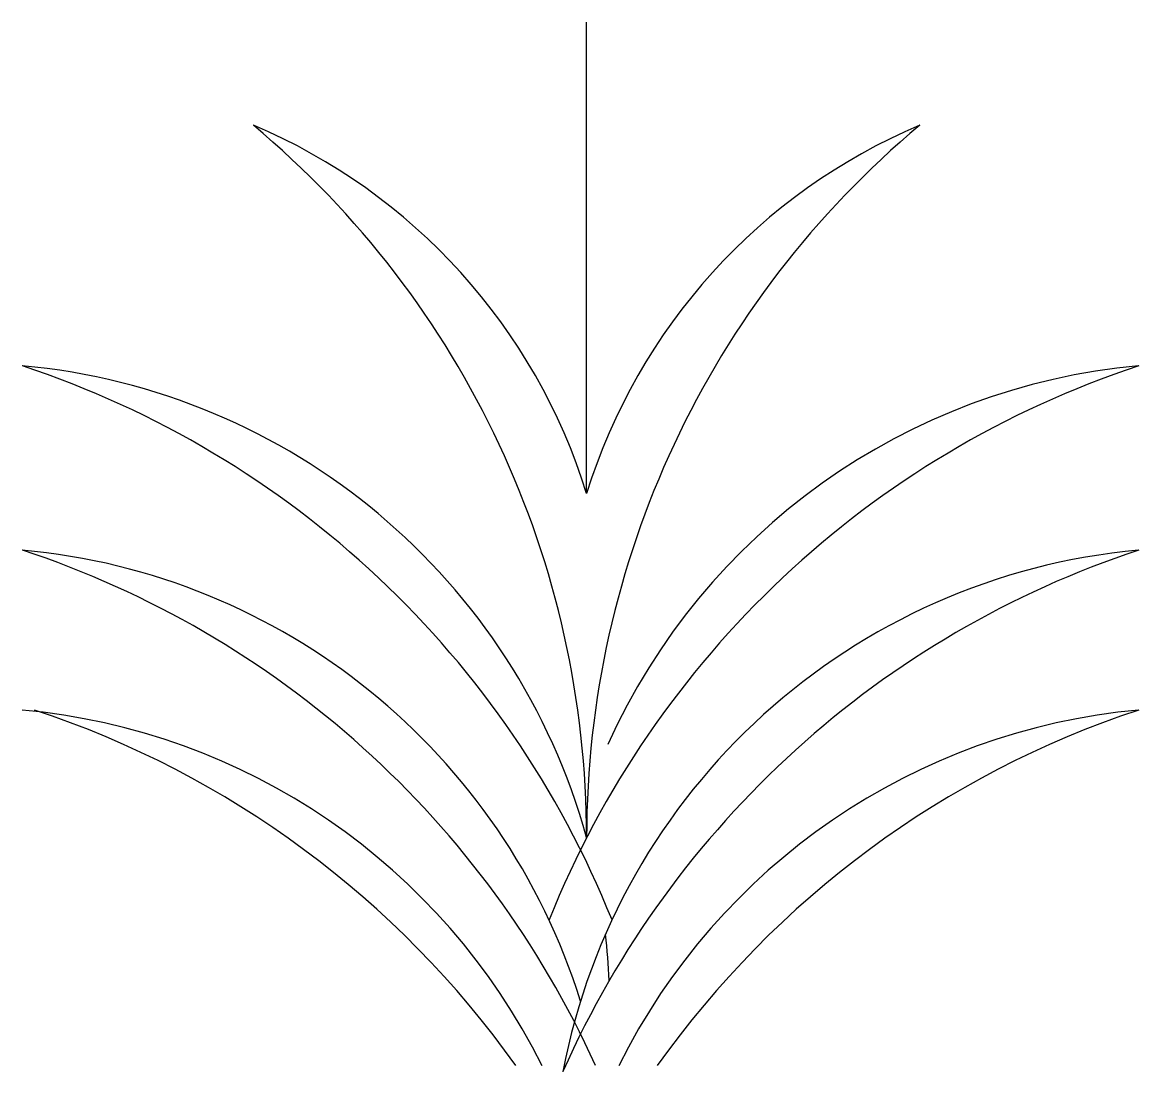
# Model space of a CAD drawing. Header units: millimetres. Extents: x 452.63 to 453.9, y 2604.66 to 2605.85.
import ezdxf

# ---------------------------------------------------------------- set-up
doc = ezdxf.new("R2010")
doc.units = ezdxf.units.MM
doc.header["$LTSCALE"] = 10
doc.layers.add('Vegetais', color=94, linetype='Continuous')

msp = doc.modelspace()

# ---------------------------------------------------------------- linework, layer by layer
at = {"layer": 'Vegetais'}
msp.add_line((453.2712, 2605.3165), (453.2712, 2605.8517), dxfattribs=at)
for centre, radius, start, end in [((452.6321, 2605.1186), 0.6691, 17.2104, 67.0637), ((452.2171, 2604.9257), 1.0541, 0, 50.1302), ((453.9103, 2605.1186), 0.6691, 112.9363, 162.7896), ((454.3253, 2604.9257), 1.0541, 129.8698, 180), ((452.2881, 2604.4262), 1.0904, 21.8641, 71.7071), ((452.5637, 2604.7307), 0.7339, 15.4131, 84.795), ((454.2405, 2604.4262), 1.0904, 108.2929, 158.1359), ((453.9648, 2604.7307), 0.7339, 95.205, 155.7844), ((452.2881, 2604.217), 1.0904, 24.364, 71.7071), ((452.5637, 2604.5214), 0.7339, 17.3361, 84.795), ((453.9648, 2604.5214), 0.7339, 95.205, 169.116), ((454.2405, 2604.217), 1.0904, 108.2929, 156.028), ((452.5637, 2604.3398), 0.7339, 26.4589, 84.795), ((452.3019, 2604.0354), 1.0904, 35.3859, 71.7071), ((453.9648, 2604.3398), 0.7339, 95.205, 153.5411), ((454.2405, 2604.0354), 1.0904, 108.2929, 144.6141), ((452.5637, 2604.7307), 0.7339, 2.5569, 6.6746)]:
    msp.add_arc(centre, radius, start, end, dxfattribs=at)

doc.saveas('drawing.dxf')
